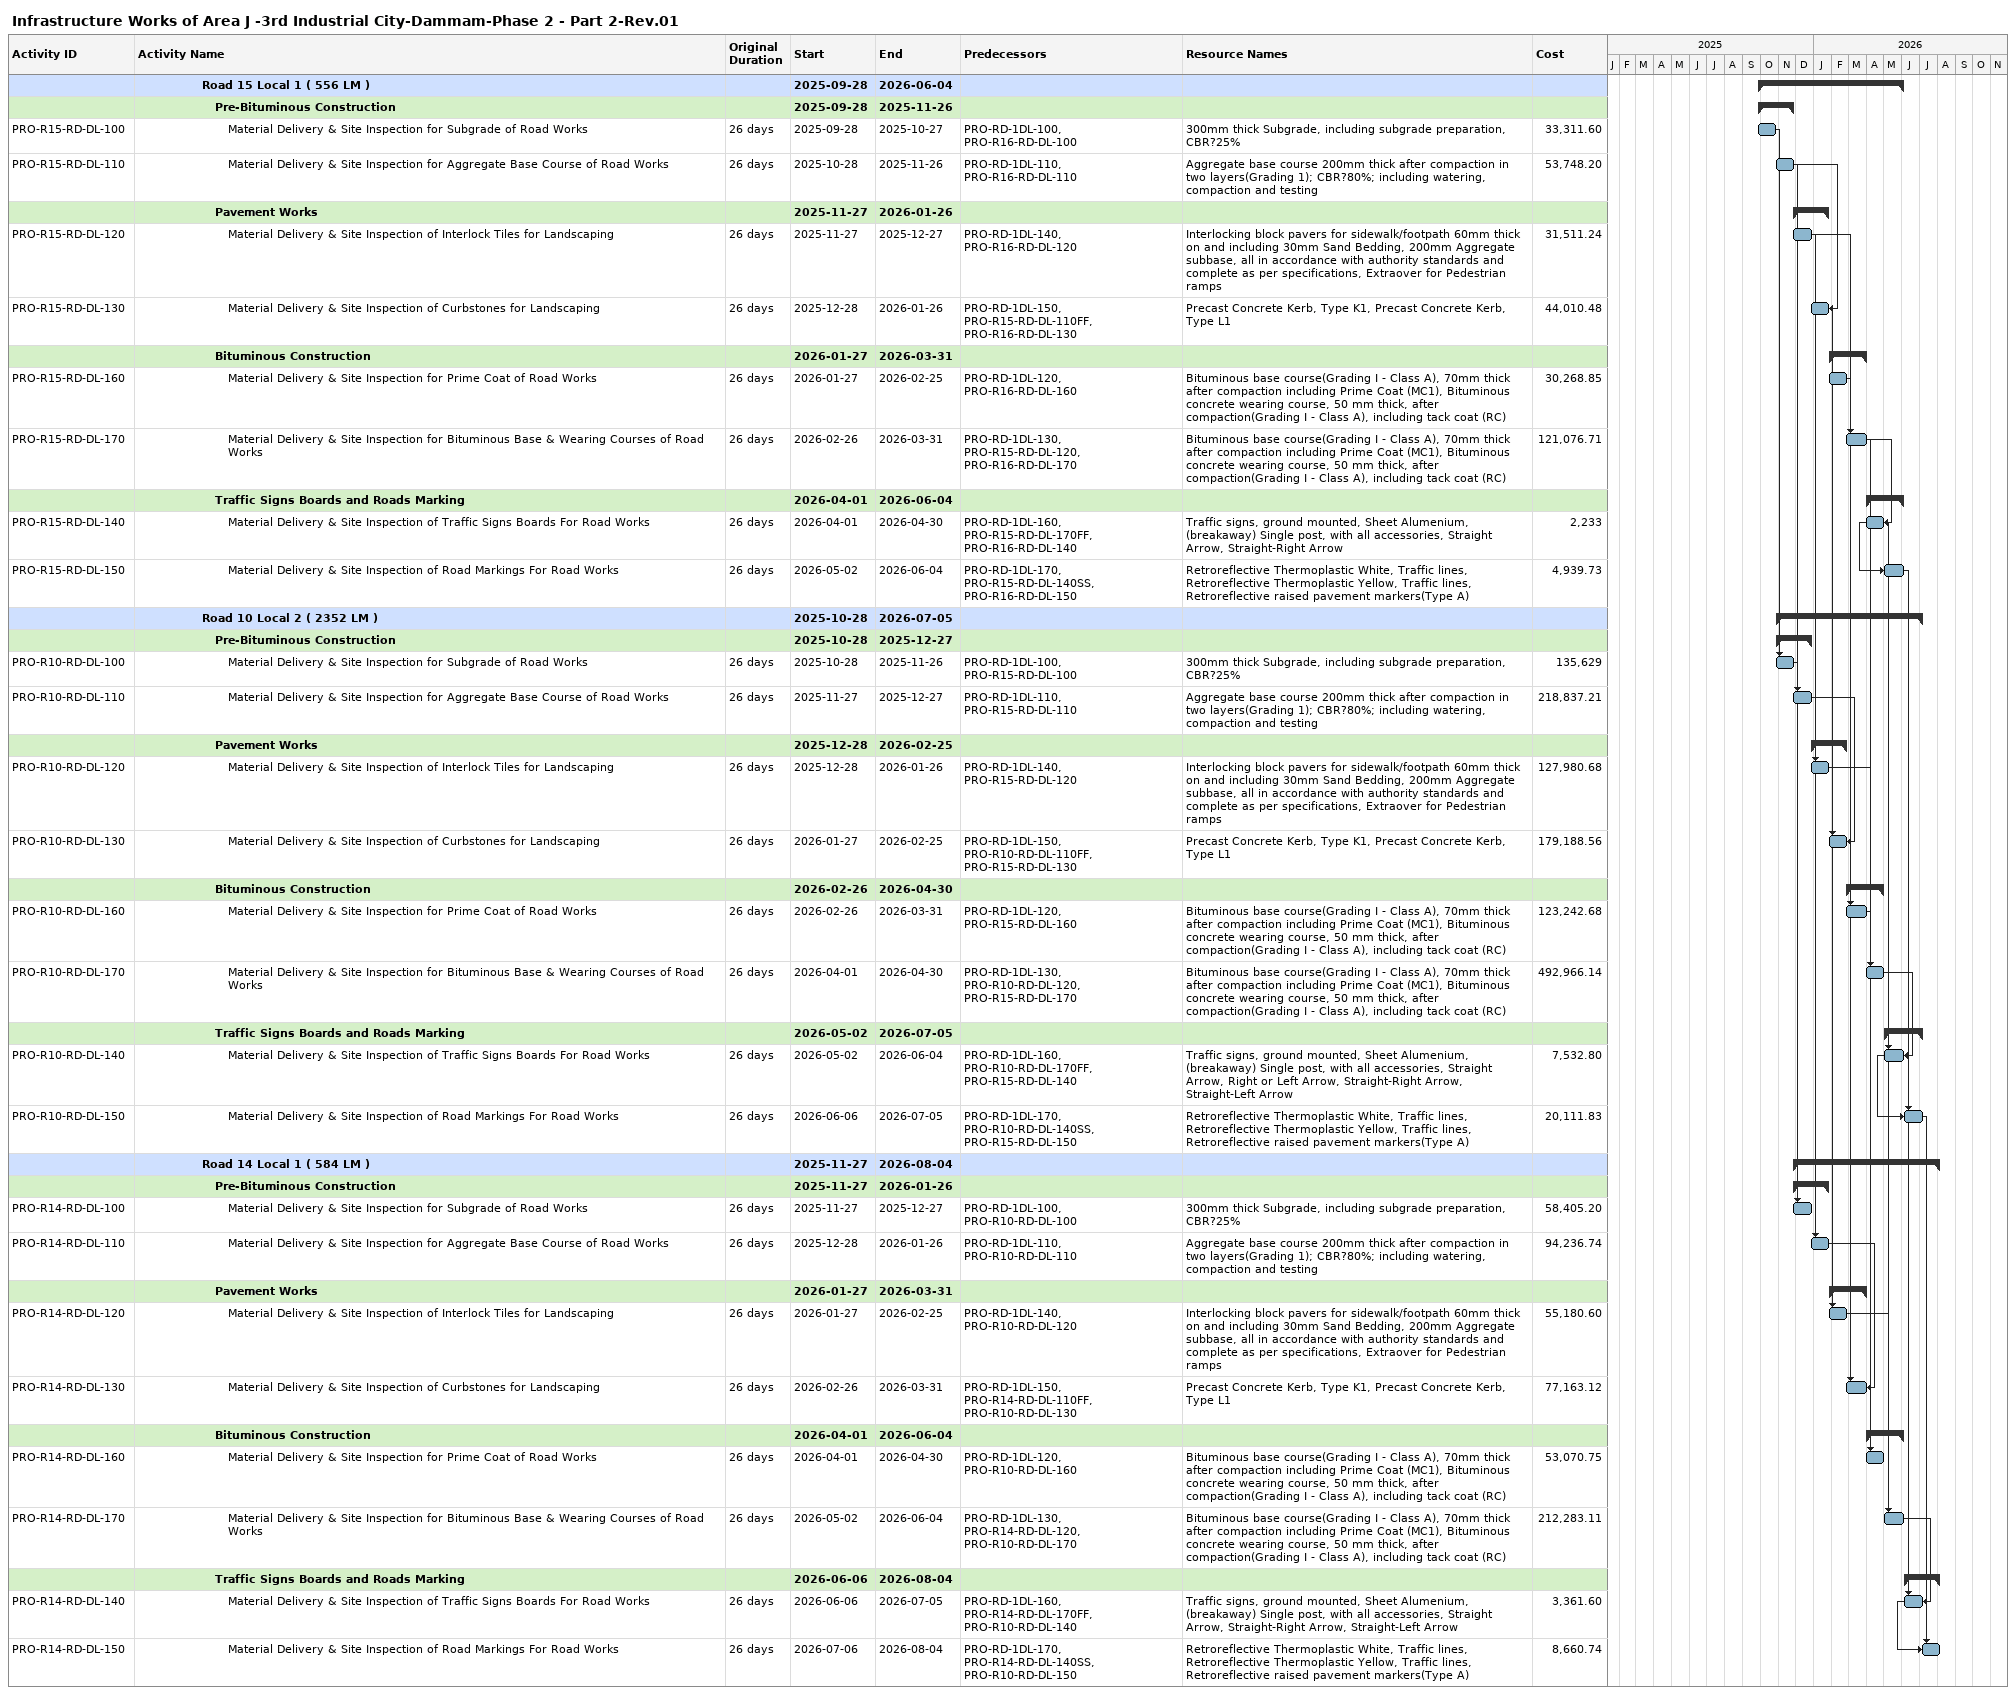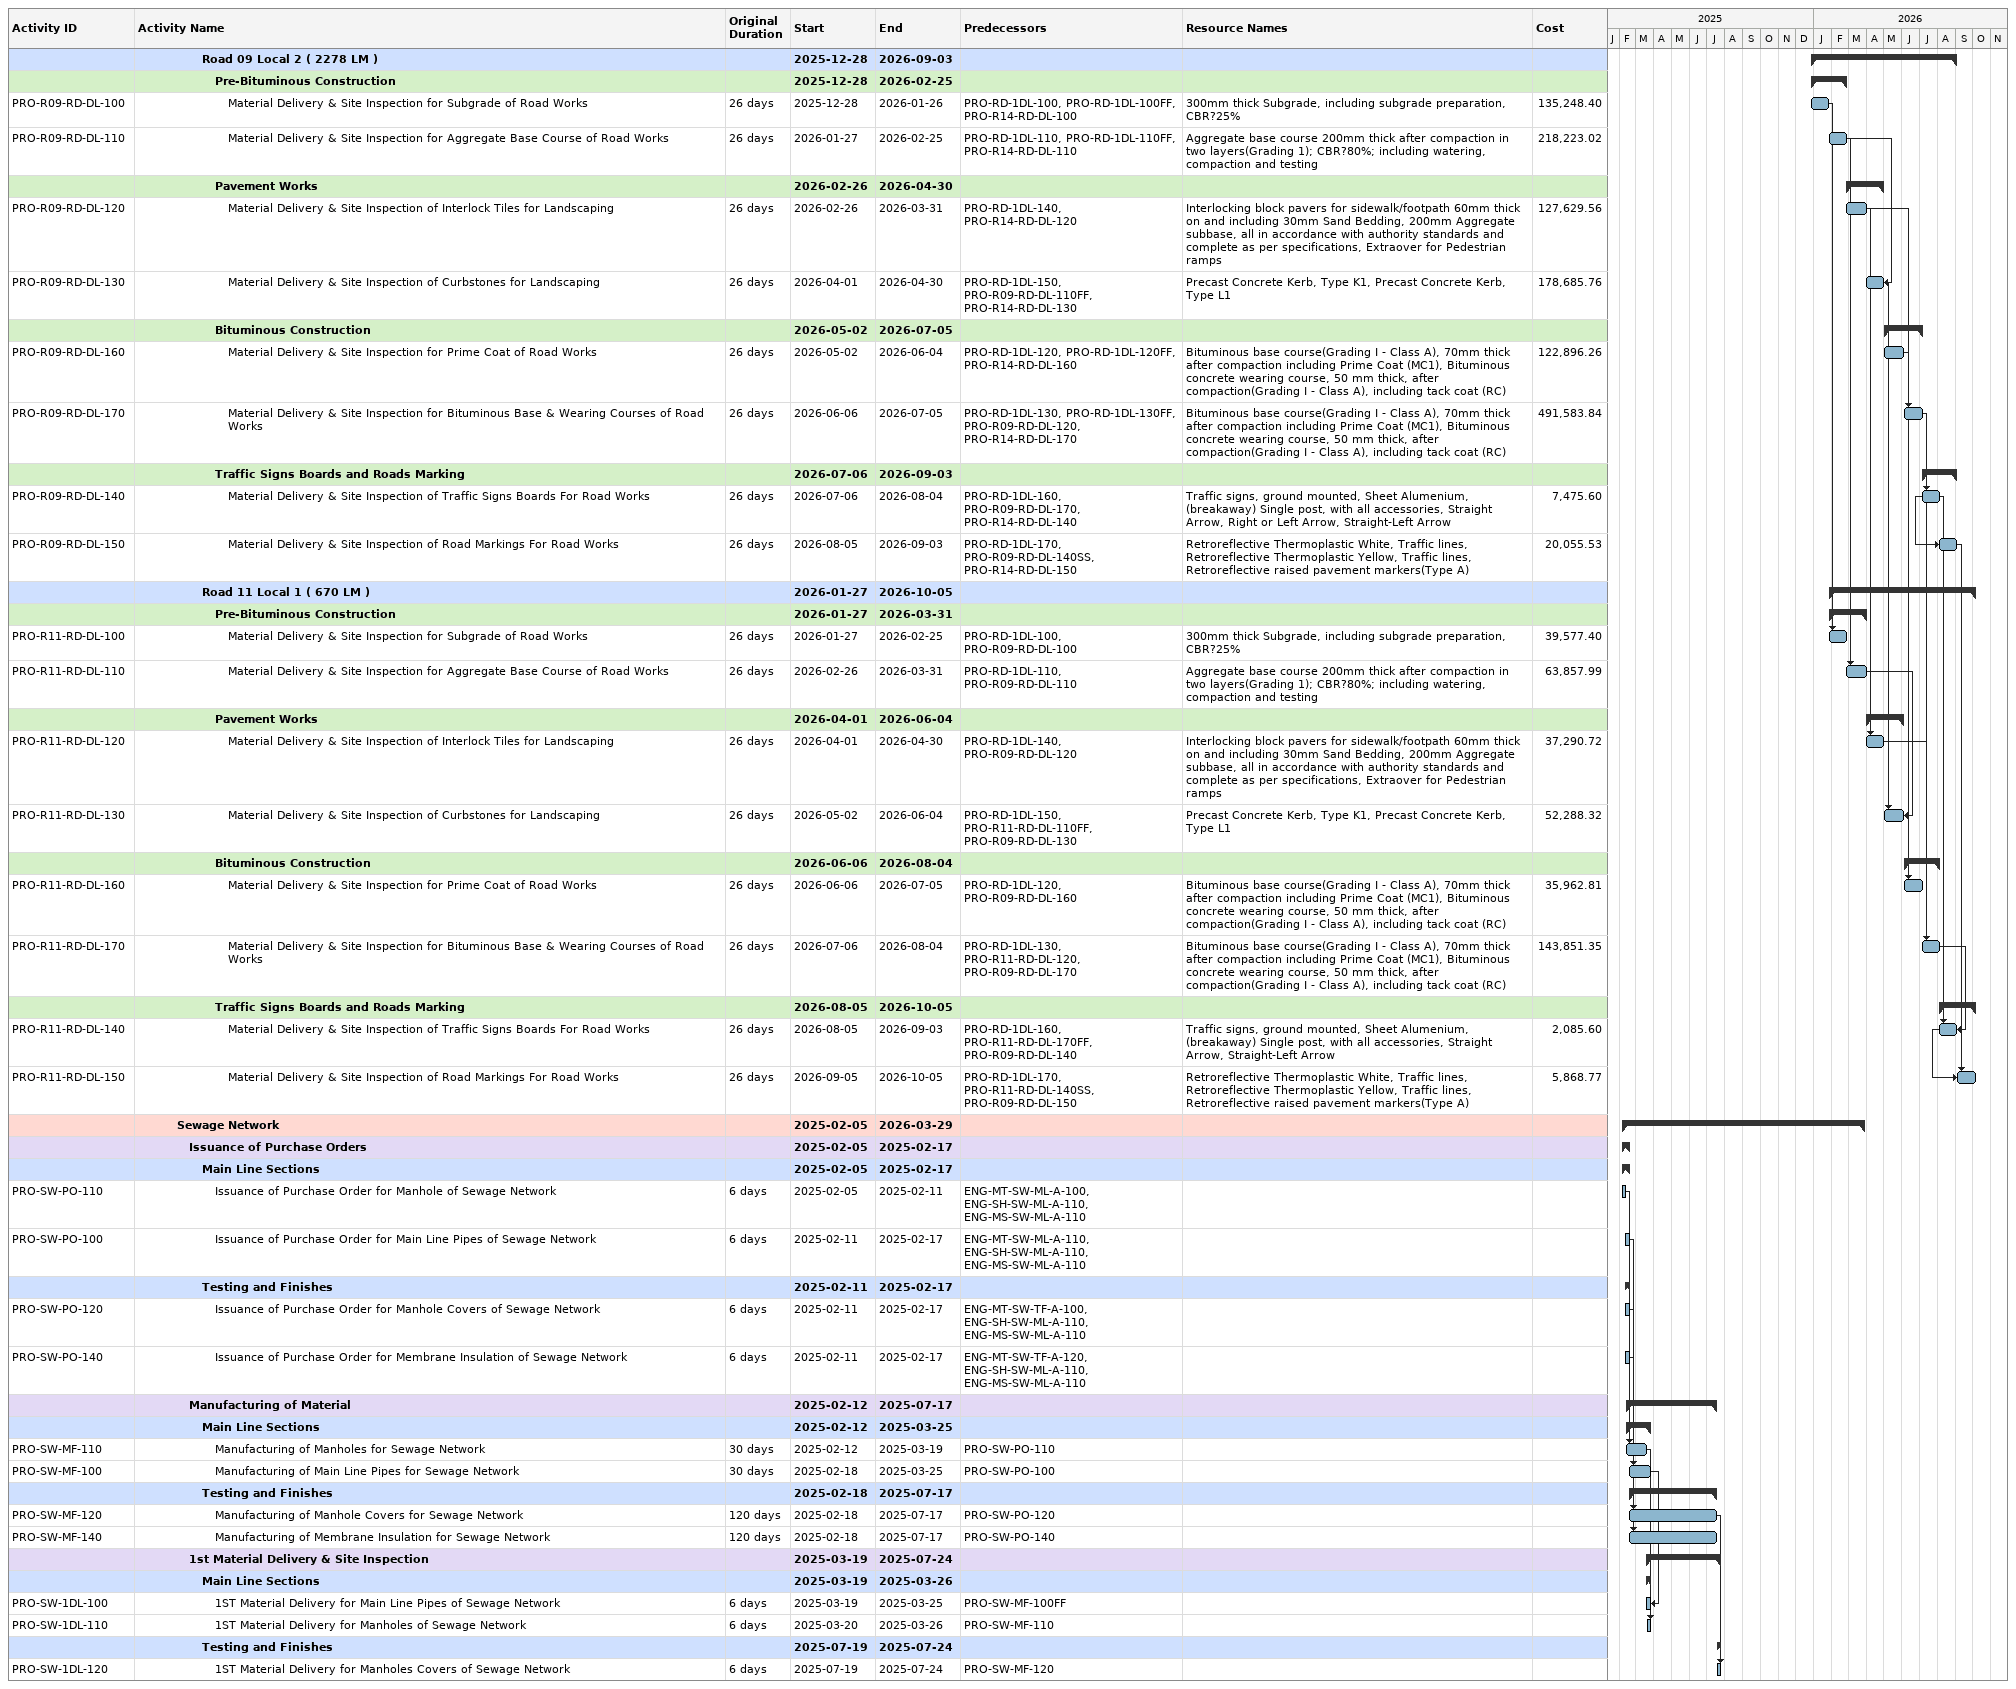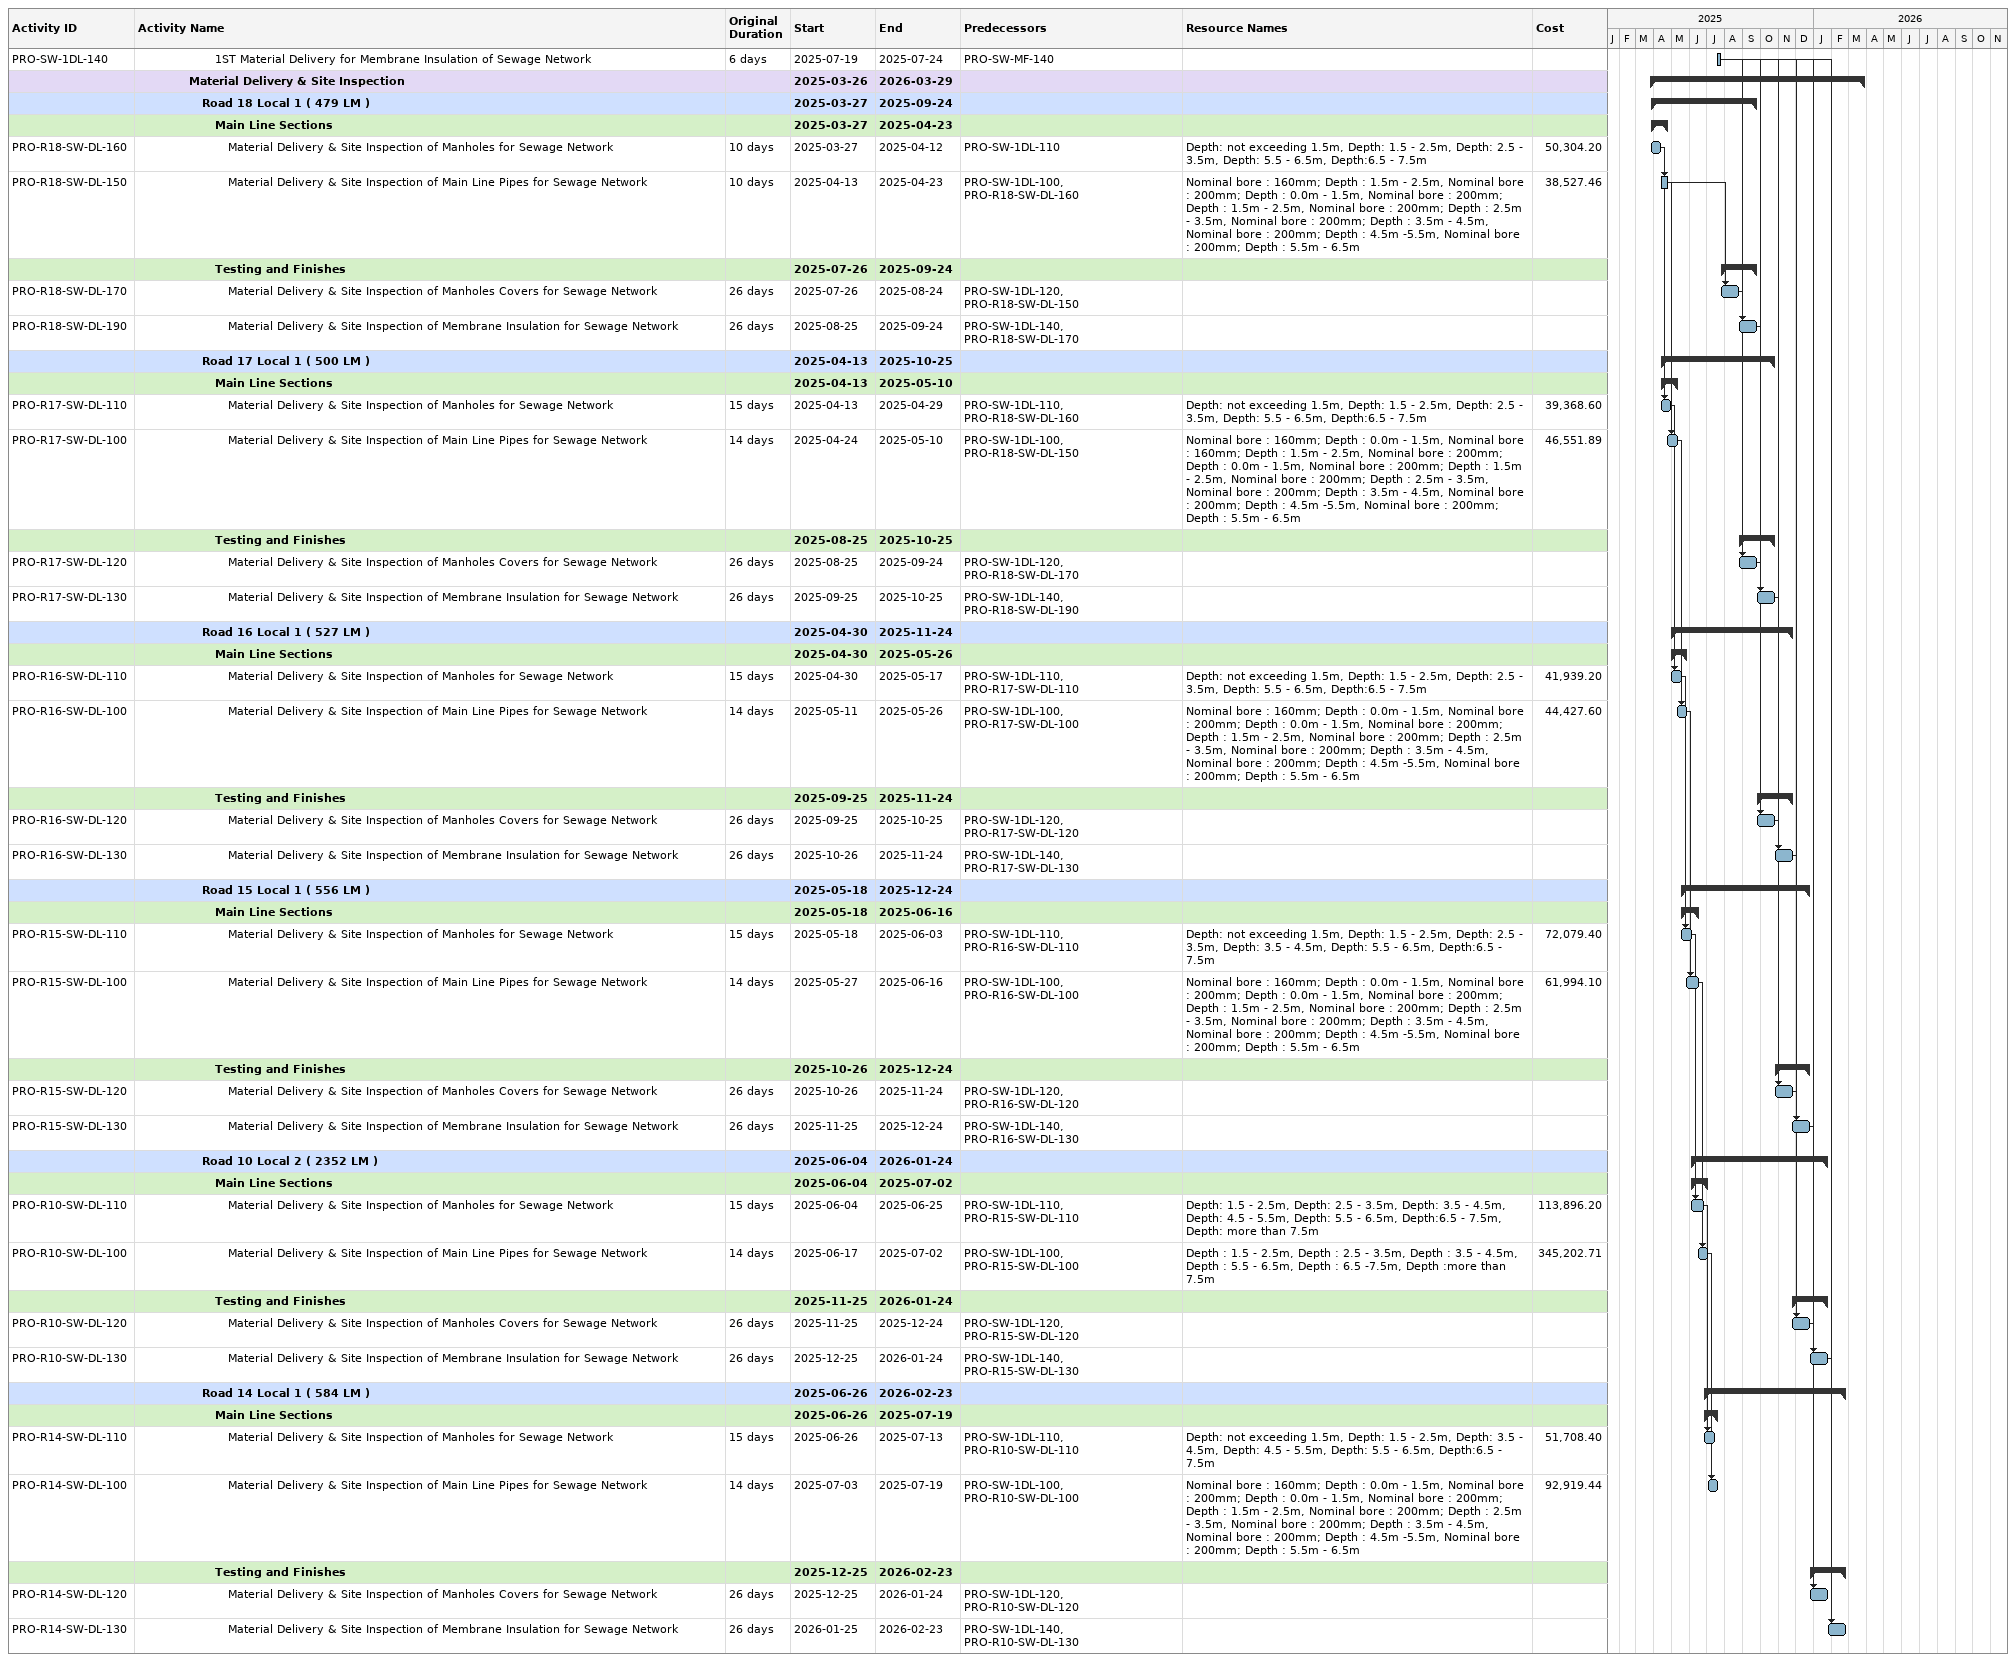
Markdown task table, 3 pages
Infrastructure Works of Area J -3rd Industrial City-Dammam-Phase 2 - Part 2-Rev.01

| ID | Level | Task | Original duration | Start | Finish | Predecessors | Resources | Cost |
|---|---|---|---|---|---|---|---|---|
|  | 6 | **Road 15 Local 1 ( 556 LM )** |  | 2025-09-28 | 2026-06-04 |  |  |  |
|  | 7 | **Pre-Bituminous Construction** |  | 2025-09-28 | 2025-11-26 |  |  |  |
| PRO-R15-RD-DL-100 | 8 | Material Delivery & Site Inspection for Subgrade of Road Works | 26d | 2025-09-28 | 2025-10-27 | PRO-RD-1DL-100, PRO-R16-RD-DL-100 | 300mm thick Subgrade, including subgrade preparation, CBR?25% | 33311.60 |
| PRO-R15-RD-DL-110 | 8 | Material Delivery & Site Inspection for Aggregate Base Course of Road Works | 26d | 2025-10-28 | 2025-11-26 | PRO-RD-1DL-110, PRO-R16-RD-DL-110 | Aggregate base course 200mm thick after compaction in two layers(Grading 1); CBR?80%; including watering, compaction and testing | 53748.20 |
|  | 7 | **Pavement Works** |  | 2025-11-27 | 2026-01-26 |  |  |  |
| PRO-R15-RD-DL-120 | 8 | Material Delivery & Site Inspection of Interlock Tiles for Landscaping | 26d | 2025-11-27 | 2025-12-27 | PRO-RD-1DL-140, PRO-R16-RD-DL-120 | Interlocking block pavers for sidewalk/footpath 60mm thick on and including 30mm Sand Bedding, 200mm Aggregate subbase, all in accordance with authority standards and complete as per specifications, Extraover for Pedestrian ramps | 31511.24 |
| PRO-R15-RD-DL-130 | 8 | Material Delivery & Site Inspection of Curbstones for Landscaping | 26d | 2025-12-28 | 2026-01-26 | PRO-RD-1DL-150, PRO-R15-RD-DL-110FF, PRO-R16-RD-DL-130 | Precast Concrete Kerb, Type K1, Precast Concrete Kerb, Type L1 | 44010.48 |
|  | 7 | **Bituminous Construction** |  | 2026-01-27 | 2026-03-31 |  |  |  |
| PRO-R15-RD-DL-160 | 8 | Material Delivery & Site Inspection for Prime Coat of Road Works | 26d | 2026-01-27 | 2026-02-25 | PRO-RD-1DL-120, PRO-R16-RD-DL-160 | Bituminous base course(Grading I - Class A), 70mm thick after compaction including Prime Coat (MC1), Bituminous concrete wearing course, 50 mm thick, after compaction(Grading I - Class A), including tack coat (RC) | 30268.85 |
| PRO-R15-RD-DL-170 | 8 | Material Delivery & Site Inspection for Bituminous Base & Wearing Courses of Road Works | 26d | 2026-02-26 | 2026-03-31 | PRO-RD-1DL-130, PRO-R15-RD-DL-120, PRO-R16-RD-DL-170 | Bituminous base course(Grading I - Class A), 70mm thick after compaction including Prime Coat (MC1), Bituminous concrete wearing course, 50 mm thick, after compaction(Grading I - Class A), including tack coat (RC) | 121076.71 |
|  | 7 | **Traffic Signs Boards and Roads Marking** |  | 2026-04-01 | 2026-06-04 |  |  |  |
| PRO-R15-RD-DL-140 | 8 | Material Delivery & Site Inspection of Traffic Signs Boards For Road Works | 26d | 2026-04-01 | 2026-04-30 | PRO-RD-1DL-160, PRO-R15-RD-DL-170FF, PRO-R16-RD-DL-140 | Traffic signs, ground mounted, Sheet Alumenium, (breakaway) Single post, with all accessories, Straight Arrow, Straight-Right Arrow | 2233 |
| PRO-R15-RD-DL-150 | 8 | Material Delivery & Site Inspection of Road Markings For Road Works | 26d | 2026-05-02 | 2026-06-04 | PRO-RD-1DL-170, PRO-R15-RD-DL-140SS, PRO-R16-RD-DL-150 | Retroreflective Thermoplastic White, Traffic lines, Retroreflective Thermoplastic Yellow, Traffic lines, Retroreflective raised pavement markers(Type A) | 4939.73 |
|  | 6 | **Road 10 Local 2 ( 2352 LM )** |  | 2025-10-28 | 2026-07-05 |  |  |  |
|  | 7 | **Pre-Bituminous Construction** |  | 2025-10-28 | 2025-12-27 |  |  |  |
| PRO-R10-RD-DL-100 | 8 | Material Delivery & Site Inspection for Subgrade of Road Works | 26d | 2025-10-28 | 2025-11-26 | PRO-RD-1DL-100, PRO-R15-RD-DL-100 | 300mm thick Subgrade, including subgrade preparation, CBR?25% | 135629 |
| PRO-R10-RD-DL-110 | 8 | Material Delivery & Site Inspection for Aggregate Base Course of Road Works | 26d | 2025-11-27 | 2025-12-27 | PRO-RD-1DL-110, PRO-R15-RD-DL-110 | Aggregate base course 200mm thick after compaction in two layers(Grading 1); CBR?80%; including watering, compaction and testing | 218837.21 |
|  | 7 | **Pavement Works** |  | 2025-12-28 | 2026-02-25 |  |  |  |
| PRO-R10-RD-DL-120 | 8 | Material Delivery & Site Inspection of Interlock Tiles for Landscaping | 26d | 2025-12-28 | 2026-01-26 | PRO-RD-1DL-140, PRO-R15-RD-DL-120 | Interlocking block pavers for sidewalk/footpath 60mm thick on and including 30mm Sand Bedding, 200mm Aggregate subbase, all in accordance with authority standards and complete as per specifications, Extraover for Pedestrian ramps | 127980.68 |
| PRO-R10-RD-DL-130 | 8 | Material Delivery & Site Inspection of Curbstones for Landscaping | 26d | 2026-01-27 | 2026-02-25 | PRO-RD-1DL-150, PRO-R10-RD-DL-110FF, PRO-R15-RD-DL-130 | Precast Concrete Kerb, Type K1, Precast Concrete Kerb, Type L1 | 179188.56 |
|  | 7 | **Bituminous Construction** |  | 2026-02-26 | 2026-04-30 |  |  |  |
| PRO-R10-RD-DL-160 | 8 | Material Delivery & Site Inspection for Prime Coat of Road Works | 26d | 2026-02-26 | 2026-03-31 | PRO-RD-1DL-120, PRO-R15-RD-DL-160 | Bituminous base course(Grading I - Class A), 70mm thick after compaction including Prime Coat (MC1), Bituminous concrete wearing course, 50 mm thick, after compaction(Grading I - Class A), including tack coat (RC) | 123242.68 |
| PRO-R10-RD-DL-170 | 8 | Material Delivery & Site Inspection for Bituminous Base & Wearing Courses of Road Works | 26d | 2026-04-01 | 2026-04-30 | PRO-RD-1DL-130, PRO-R10-RD-DL-120, PRO-R15-RD-DL-170 | Bituminous base course(Grading I - Class A), 70mm thick after compaction including Prime Coat (MC1), Bituminous concrete wearing course, 50 mm thick, after compaction(Grading I - Class A), including tack coat (RC) | 492966.14 |
|  | 7 | **Traffic Signs Boards and Roads Marking** |  | 2026-05-02 | 2026-07-05 |  |  |  |
| PRO-R10-RD-DL-140 | 8 | Material Delivery & Site Inspection of Traffic Signs Boards For Road Works | 26d | 2026-05-02 | 2026-06-04 | PRO-RD-1DL-160, PRO-R10-RD-DL-170FF, PRO-R15-RD-DL-140 | Traffic signs, ground mounted, Sheet Alumenium, (breakaway) Single post, with all accessories, Straight Arrow, Right or Left Arrow, Straight-Right Arrow, Straight-Left Arrow | 7532.80 |
| PRO-R10-RD-DL-150 | 8 | Material Delivery & Site Inspection of Road Markings For Road Works | 26d | 2026-06-06 | 2026-07-05 | PRO-RD-1DL-170, PRO-R10-RD-DL-140SS, PRO-R15-RD-DL-150 | Retroreflective Thermoplastic White, Traffic lines, Retroreflective Thermoplastic Yellow, Traffic lines, Retroreflective raised pavement markers(Type A) | 20111.83 |
|  | 6 | **Road 14 Local 1 ( 584 LM )** |  | 2025-11-27 | 2026-08-04 |  |  |  |
|  | 7 | **Pre-Bituminous Construction** |  | 2025-11-27 | 2026-01-26 |  |  |  |
| PRO-R14-RD-DL-100 | 8 | Material Delivery & Site Inspection for Subgrade of Road Works | 26d | 2025-11-27 | 2025-12-27 | PRO-RD-1DL-100, PRO-R10-RD-DL-100 | 300mm thick Subgrade, including subgrade preparation, CBR?25% | 58405.20 |
| PRO-R14-RD-DL-110 | 8 | Material Delivery & Site Inspection for Aggregate Base Course of Road Works | 26d | 2025-12-28 | 2026-01-26 | PRO-RD-1DL-110, PRO-R10-RD-DL-110 | Aggregate base course 200mm thick after compaction in two layers(Grading 1); CBR?80%; including watering, compaction and testing | 94236.74 |
|  | 7 | **Pavement Works** |  | 2026-01-27 | 2026-03-31 |  |  |  |
| PRO-R14-RD-DL-120 | 8 | Material Delivery & Site Inspection of Interlock Tiles for Landscaping | 26d | 2026-01-27 | 2026-02-25 | PRO-RD-1DL-140, PRO-R10-RD-DL-120 | Interlocking block pavers for sidewalk/footpath 60mm thick on and including 30mm Sand Bedding, 200mm Aggregate subbase, all in accordance with authority standards and complete as per specifications, Extraover for Pedestrian ramps | 55180.60 |
| PRO-R14-RD-DL-130 | 8 | Material Delivery & Site Inspection of Curbstones for Landscaping | 26d | 2026-02-26 | 2026-03-31 | PRO-RD-1DL-150, PRO-R14-RD-DL-110FF, PRO-R10-RD-DL-130 | Precast Concrete Kerb, Type K1, Precast Concrete Kerb, Type L1 | 77163.12 |
|  | 7 | **Bituminous Construction** |  | 2026-04-01 | 2026-06-04 |  |  |  |
| PRO-R14-RD-DL-160 | 8 | Material Delivery & Site Inspection for Prime Coat of Road Works | 26d | 2026-04-01 | 2026-04-30 | PRO-RD-1DL-120, PRO-R10-RD-DL-160 | Bituminous base course(Grading I - Class A), 70mm thick after compaction including Prime Coat (MC1), Bituminous concrete wearing course, 50 mm thick, after compaction(Grading I - Class A), including tack coat (RC) | 53070.75 |
| PRO-R14-RD-DL-170 | 8 | Material Delivery & Site Inspection for Bituminous Base & Wearing Courses of Road Works | 26d | 2026-05-02 | 2026-06-04 | PRO-RD-1DL-130, PRO-R14-RD-DL-120, PRO-R10-RD-DL-170 | Bituminous base course(Grading I - Class A), 70mm thick after compaction including Prime Coat (MC1), Bituminous concrete wearing course, 50 mm thick, after compaction(Grading I - Class A), including tack coat (RC) | 212283.11 |
|  | 7 | **Traffic Signs Boards and Roads Marking** |  | 2026-06-06 | 2026-08-04 |  |  |  |
| PRO-R14-RD-DL-140 | 8 | Material Delivery & Site Inspection of Traffic Signs Boards For Road Works | 26d | 2026-06-06 | 2026-07-05 | PRO-RD-1DL-160, PRO-R14-RD-DL-170FF, PRO-R10-RD-DL-140 | Traffic signs, ground mounted, Sheet Alumenium, (breakaway) Single post, with all accessories, Straight Arrow, Straight-Right Arrow, Straight-Left Arrow | 3361.60 |
| PRO-R14-RD-DL-150 | 8 | Material Delivery & Site Inspection of Road Markings For Road Works | 26d | 2026-07-06 | 2026-08-04 | PRO-RD-1DL-170, PRO-R14-RD-DL-140SS, PRO-R10-RD-DL-150 | Retroreflective Thermoplastic White, Traffic lines, Retroreflective Thermoplastic Yellow, Traffic lines, Retroreflective raised pavement markers(Type A) | 8660.74 |
|  | 6 | **Road 09 Local 2 ( 2278 LM )** |  | 2025-12-28 | 2026-09-03 |  |  |  |
|  | 7 | **Pre-Bituminous Construction** |  | 2025-12-28 | 2026-02-25 |  |  |  |
| PRO-R09-RD-DL-100 | 8 | Material Delivery & Site Inspection for Subgrade of Road Works | 26d | 2025-12-28 | 2026-01-26 | PRO-RD-1DL-100, PRO-RD-1DL-100FF, PRO-R14-RD-DL-100 | 300mm thick Subgrade, including subgrade preparation, CBR?25% | 135248.40 |
| PRO-R09-RD-DL-110 | 8 | Material Delivery & Site Inspection for Aggregate Base Course of Road Works | 26d | 2026-01-27 | 2026-02-25 | PRO-RD-1DL-110, PRO-RD-1DL-110FF, PRO-R14-RD-DL-110 | Aggregate base course 200mm thick after compaction in two layers(Grading 1); CBR?80%; including watering, compaction and testing | 218223.02 |
|  | 7 | **Pavement Works** |  | 2026-02-26 | 2026-04-30 |  |  |  |
| PRO-R09-RD-DL-120 | 8 | Material Delivery & Site Inspection of Interlock Tiles for Landscaping | 26d | 2026-02-26 | 2026-03-31 | PRO-RD-1DL-140, PRO-R14-RD-DL-120 | Interlocking block pavers for sidewalk/footpath 60mm thick on and including 30mm Sand Bedding, 200mm Aggregate subbase, all in accordance with authority standards and complete as per specifications, Extraover for Pedestrian ramps | 127629.56 |
| PRO-R09-RD-DL-130 | 8 | Material Delivery & Site Inspection of Curbstones for Landscaping | 26d | 2026-04-01 | 2026-04-30 | PRO-RD-1DL-150, PRO-R09-RD-DL-110FF, PRO-R14-RD-DL-130 | Precast Concrete Kerb, Type K1, Precast Concrete Kerb, Type L1 | 178685.76 |
|  | 7 | **Bituminous Construction** |  | 2026-05-02 | 2026-07-05 |  |  |  |
| PRO-R09-RD-DL-160 | 8 | Material Delivery & Site Inspection for Prime Coat of Road Works | 26d | 2026-05-02 | 2026-06-04 | PRO-RD-1DL-120, PRO-RD-1DL-120FF, PRO-R14-RD-DL-160 | Bituminous base course(Grading I - Class A), 70mm thick after compaction including Prime Coat (MC1), Bituminous concrete wearing course, 50 mm thick, after compaction(Grading I - Class A), including tack coat (RC) | 122896.26 |
| PRO-R09-RD-DL-170 | 8 | Material Delivery & Site Inspection for Bituminous Base & Wearing Courses of Road Works | 26d | 2026-06-06 | 2026-07-05 | PRO-RD-1DL-130, PRO-RD-1DL-130FF, PRO-R09-RD-DL-120, PRO-R14-RD-DL-170 | Bituminous base course(Grading I - Class A), 70mm thick after compaction including Prime Coat (MC1), Bituminous concrete wearing course, 50 mm thick, after compaction(Grading I - Class A), including tack coat (RC) | 491583.84 |
|  | 7 | **Traffic Signs Boards and Roads Marking** |  | 2026-07-06 | 2026-09-03 |  |  |  |
| PRO-R09-RD-DL-140 | 8 | Material Delivery & Site Inspection of Traffic Signs Boards For Road Works | 26d | 2026-07-06 | 2026-08-04 | PRO-RD-1DL-160, PRO-R09-RD-DL-170, PRO-R14-RD-DL-140 | Traffic signs, ground mounted, Sheet Alumenium, (breakaway) Single post, with all accessories, Straight Arrow, Right or Left Arrow, Straight-Left Arrow | 7475.60 |
| PRO-R09-RD-DL-150 | 8 | Material Delivery & Site Inspection of Road Markings For Road Works | 26d | 2026-08-05 | 2026-09-03 | PRO-RD-1DL-170, PRO-R09-RD-DL-140SS, PRO-R14-RD-DL-150 | Retroreflective Thermoplastic White, Traffic lines, Retroreflective Thermoplastic Yellow, Traffic lines, Retroreflective raised pavement markers(Type A) | 20055.53 |
|  | 6 | **Road 11 Local 1 ( 670 LM )** |  | 2026-01-27 | 2026-10-05 |  |  |  |
|  | 7 | **Pre-Bituminous Construction** |  | 2026-01-27 | 2026-03-31 |  |  |  |
| PRO-R11-RD-DL-100 | 8 | Material Delivery & Site Inspection for Subgrade of Road Works | 26d | 2026-01-27 | 2026-02-25 | PRO-RD-1DL-100, PRO-R09-RD-DL-100 | 300mm thick Subgrade, including subgrade preparation, CBR?25% | 39577.40 |
| PRO-R11-RD-DL-110 | 8 | Material Delivery & Site Inspection for Aggregate Base Course of Road Works | 26d | 2026-02-26 | 2026-03-31 | PRO-RD-1DL-110, PRO-R09-RD-DL-110 | Aggregate base course 200mm thick after compaction in two layers(Grading 1); CBR?80%; including watering, compaction and testing | 63857.99 |
|  | 7 | **Pavement Works** |  | 2026-04-01 | 2026-06-04 |  |  |  |
| PRO-R11-RD-DL-120 | 8 | Material Delivery & Site Inspection of Interlock Tiles for Landscaping | 26d | 2026-04-01 | 2026-04-30 | PRO-RD-1DL-140, PRO-R09-RD-DL-120 | Interlocking block pavers for sidewalk/footpath 60mm thick on and including 30mm Sand Bedding, 200mm Aggregate subbase, all in accordance with authority standards and complete as per specifications, Extraover for Pedestrian ramps | 37290.72 |
| PRO-R11-RD-DL-130 | 8 | Material Delivery & Site Inspection of Curbstones for Landscaping | 26d | 2026-05-02 | 2026-06-04 | PRO-RD-1DL-150, PRO-R11-RD-DL-110FF, PRO-R09-RD-DL-130 | Precast Concrete Kerb, Type K1, Precast Concrete Kerb, Type L1 | 52288.32 |
|  | 7 | **Bituminous Construction** |  | 2026-06-06 | 2026-08-04 |  |  |  |
| PRO-R11-RD-DL-160 | 8 | Material Delivery & Site Inspection for Prime Coat of Road Works | 26d | 2026-06-06 | 2026-07-05 | PRO-RD-1DL-120, PRO-R09-RD-DL-160 | Bituminous base course(Grading I - Class A), 70mm thick after compaction including Prime Coat (MC1), Bituminous concrete wearing course, 50 mm thick, after compaction(Grading I - Class A), including tack coat (RC) | 35962.81 |
| PRO-R11-RD-DL-170 | 8 | Material Delivery & Site Inspection for Bituminous Base & Wearing Courses of Road Works | 26d | 2026-07-06 | 2026-08-04 | PRO-RD-1DL-130, PRO-R11-RD-DL-120, PRO-R09-RD-DL-170 | Bituminous base course(Grading I - Class A), 70mm thick after compaction including Prime Coat (MC1), Bituminous concrete wearing course, 50 mm thick, after compaction(Grading I - Class A), including tack coat (RC) | 143851.35 |
|  | 7 | **Traffic Signs Boards and Roads Marking** |  | 2026-08-05 | 2026-10-05 |  |  |  |
| PRO-R11-RD-DL-140 | 8 | Material Delivery & Site Inspection of Traffic Signs Boards For Road Works | 26d | 2026-08-05 | 2026-09-03 | PRO-RD-1DL-160, PRO-R11-RD-DL-170FF, PRO-R09-RD-DL-140 | Traffic signs, ground mounted, Sheet Alumenium, (breakaway) Single post, with all accessories, Straight Arrow, Straight-Left Arrow | 2085.60 |
| PRO-R11-RD-DL-150 | 8 | Material Delivery & Site Inspection of Road Markings For Road Works | 26d | 2026-09-05 | 2026-10-05 | PRO-RD-1DL-170, PRO-R11-RD-DL-140SS, PRO-R09-RD-DL-150 | Retroreflective Thermoplastic White, Traffic lines, Retroreflective Thermoplastic Yellow, Traffic lines, Retroreflective raised pavement markers(Type A) | 5868.77 |
|  | 4 | **Sewage Network** |  | 2025-02-05 | 2026-03-29 |  |  |  |
|  | 5 | **Issuance of Purchase Orders** |  | 2025-02-05 | 2025-02-17 |  |  |  |
|  | 6 | **Main Line Sections** |  | 2025-02-05 | 2025-02-17 |  |  |  |
| PRO-SW-PO-110 | 7 | Issuance of Purchase Order for Manhole of Sewage Network | 6d | 2025-02-05 | 2025-02-11 | ENG-MT-SW-ML-A-100, ENG-SH-SW-ML-A-110, ENG-MS-SW-ML-A-110 |  |  |
| PRO-SW-PO-100 | 7 | Issuance of Purchase Order for Main Line Pipes of Sewage Network | 6d | 2025-02-11 | 2025-02-17 | ENG-MT-SW-ML-A-110, ENG-SH-SW-ML-A-110, ENG-MS-SW-ML-A-110 |  |  |
|  | 6 | **Testing and Finishes** |  | 2025-02-11 | 2025-02-17 |  |  |  |
| PRO-SW-PO-120 | 7 | Issuance of Purchase Order for Manhole Covers of Sewage Network | 6d | 2025-02-11 | 2025-02-17 | ENG-MT-SW-TF-A-100, ENG-SH-SW-ML-A-110, ENG-MS-SW-ML-A-110 |  |  |
| PRO-SW-PO-140 | 7 | Issuance of Purchase Order for Membrane Insulation of Sewage Network | 6d | 2025-02-11 | 2025-02-17 | ENG-MT-SW-TF-A-120, ENG-SH-SW-ML-A-110, ENG-MS-SW-ML-A-110 |  |  |
|  | 5 | **Manufacturing of Material** |  | 2025-02-12 | 2025-07-17 |  |  |  |
|  | 6 | **Main Line Sections** |  | 2025-02-12 | 2025-03-25 |  |  |  |
| PRO-SW-MF-110 | 7 | Manufacturing of Manholes for Sewage Network | 30d | 2025-02-12 | 2025-03-19 | PRO-SW-PO-110 |  |  |
| PRO-SW-MF-100 | 7 | Manufacturing of Main Line Pipes for Sewage Network | 30d | 2025-02-18 | 2025-03-25 | PRO-SW-PO-100 |  |  |
|  | 6 | **Testing and Finishes** |  | 2025-02-18 | 2025-07-17 |  |  |  |
| PRO-SW-MF-120 | 7 | Manufacturing of Manhole Covers for Sewage Network | 120d | 2025-02-18 | 2025-07-17 | PRO-SW-PO-120 |  |  |
| PRO-SW-MF-140 | 7 | Manufacturing of Membrane Insulation for Sewage Network | 120d | 2025-02-18 | 2025-07-17 | PRO-SW-PO-140 |  |  |
|  | 5 | **1st Material Delivery & Site Inspection** |  | 2025-03-19 | 2025-07-24 |  |  |  |
|  | 6 | **Main Line Sections** |  | 2025-03-19 | 2025-03-26 |  |  |  |
| PRO-SW-1DL-100 | 7 | 1ST Material Delivery for Main Line Pipes of Sewage Network | 6d | 2025-03-19 | 2025-03-25 | PRO-SW-MF-100FF |  |  |
| PRO-SW-1DL-110 | 7 | 1ST Material Delivery for Manholes of Sewage Network | 6d | 2025-03-20 | 2025-03-26 | PRO-SW-MF-110 |  |  |
|  | 6 | **Testing and Finishes** |  | 2025-07-19 | 2025-07-24 |  |  |  |
| PRO-SW-1DL-120 | 7 | 1ST Material Delivery for Manholes Covers of Sewage Network | 6d | 2025-07-19 | 2025-07-24 | PRO-SW-MF-120 |  |  |
| PRO-SW-1DL-140 | 7 | 1ST Material Delivery for Membrane Insulation of Sewage Network | 6d | 2025-07-19 | 2025-07-24 | PRO-SW-MF-140 |  |  |
|  | 5 | **Material Delivery & Site Inspection** |  | 2025-03-26 | 2026-03-29 |  |  |  |
|  | 6 | **Road 18 Local 1 ( 479 LM )** |  | 2025-03-27 | 2025-09-24 |  |  |  |
|  | 7 | **Main Line Sections** |  | 2025-03-27 | 2025-04-23 |  |  |  |
| PRO-R18-SW-DL-160 | 8 | Material Delivery & Site Inspection of Manholes for Sewage Network | 10d | 2025-03-27 | 2025-04-12 | PRO-SW-1DL-110 | Depth: not exceeding 1.5m, Depth: 1.5 - 2.5m, Depth: 2.5 - 3.5m, Depth: 5.5 - 6.5m, Depth:6.5 - 7.5m | 50304.20 |
| PRO-R18-SW-DL-150 | 8 | Material Delivery & Site Inspection of Main Line Pipes for Sewage Network | 10d | 2025-04-13 | 2025-04-23 | PRO-SW-1DL-100, PRO-R18-SW-DL-160 | Nominal bore : 160mm; Depth : 1.5m - 2.5m, Nominal bore : 200mm; Depth : 0.0m - 1.5m, Nominal bore : 200mm; Depth : 1.5m - 2.5m, Nominal bore : 200mm; Depth : 2.5m - 3.5m, Nominal bore : 200mm; Depth : 3.5m - 4.5m, Nominal bore : 200mm; Depth : 4.5m -5.5m, Nominal bore : 200mm; Depth : 5.5m - 6.5m | 38527.46 |
|  | 7 | **Testing and Finishes** |  | 2025-07-26 | 2025-09-24 |  |  |  |
| PRO-R18-SW-DL-170 | 8 | Material Delivery & Site Inspection of Manholes Covers for Sewage Network | 26d | 2025-07-26 | 2025-08-24 | PRO-SW-1DL-120, PRO-R18-SW-DL-150 |  |  |
| PRO-R18-SW-DL-190 | 8 | Material Delivery & Site Inspection of Membrane Insulation for Sewage Network | 26d | 2025-08-25 | 2025-09-24 | PRO-SW-1DL-140, PRO-R18-SW-DL-170 |  |  |
|  | 6 | **Road 17 Local 1 ( 500 LM )** |  | 2025-04-13 | 2025-10-25 |  |  |  |
|  | 7 | **Main Line Sections** |  | 2025-04-13 | 2025-05-10 |  |  |  |
| PRO-R17-SW-DL-110 | 8 | Material Delivery & Site Inspection of Manholes for Sewage Network | 15d | 2025-04-13 | 2025-04-29 | PRO-SW-1DL-110, PRO-R18-SW-DL-160 | Depth: not exceeding 1.5m, Depth: 1.5 - 2.5m, Depth: 2.5 - 3.5m, Depth: 5.5 - 6.5m, Depth:6.5 - 7.5m | 39368.60 |
| PRO-R17-SW-DL-100 | 8 | Material Delivery & Site Inspection of Main Line Pipes for Sewage Network | 14d | 2025-04-24 | 2025-05-10 | PRO-SW-1DL-100, PRO-R18-SW-DL-150 | Nominal bore : 160mm; Depth : 0.0m - 1.5m, Nominal bore : 160mm; Depth : 1.5m - 2.5m, Nominal bore : 200mm; Depth : 0.0m - 1.5m, Nominal bore : 200mm; Depth : 1.5m - 2.5m, Nominal bore : 200mm; Depth : 2.5m - 3.5m, Nominal bore : 200mm; Depth : 3.5m - 4.5m, Nominal bore : 200mm; Depth : 4.5m -5.5m, Nominal bore : 200mm; Depth : 5.5m - 6.5m | 46551.89 |
|  | 7 | **Testing and Finishes** |  | 2025-08-25 | 2025-10-25 |  |  |  |
| PRO-R17-SW-DL-120 | 8 | Material Delivery & Site Inspection of Manholes Covers for Sewage Network | 26d | 2025-08-25 | 2025-09-24 | PRO-SW-1DL-120, PRO-R18-SW-DL-170 |  |  |
| PRO-R17-SW-DL-130 | 8 | Material Delivery & Site Inspection of Membrane Insulation for Sewage Network | 26d | 2025-09-25 | 2025-10-25 | PRO-SW-1DL-140, PRO-R18-SW-DL-190 |  |  |
|  | 6 | **Road 16 Local 1 ( 527 LM )** |  | 2025-04-30 | 2025-11-24 |  |  |  |
|  | 7 | **Main Line Sections** |  | 2025-04-30 | 2025-05-26 |  |  |  |
| PRO-R16-SW-DL-110 | 8 | Material Delivery & Site Inspection of Manholes for Sewage Network | 15d | 2025-04-30 | 2025-05-17 | PRO-SW-1DL-110, PRO-R17-SW-DL-110 | Depth: not exceeding 1.5m, Depth: 1.5 - 2.5m, Depth: 2.5 - 3.5m, Depth: 5.5 - 6.5m, Depth:6.5 - 7.5m | 41939.20 |
| PRO-R16-SW-DL-100 | 8 | Material Delivery & Site Inspection of Main Line Pipes for Sewage Network | 14d | 2025-05-11 | 2025-05-26 | PRO-SW-1DL-100, PRO-R17-SW-DL-100 | Nominal bore : 160mm; Depth : 0.0m - 1.5m, Nominal bore : 200mm; Depth : 0.0m - 1.5m, Nominal bore : 200mm; Depth : 1.5m - 2.5m, Nominal bore : 200mm; Depth : 2.5m - 3.5m, Nominal bore : 200mm; Depth : 3.5m - 4.5m, Nominal bore : 200mm; Depth : 4.5m -5.5m, Nominal bore : 200mm; Depth : 5.5m - 6.5m | 44427.60 |
|  | 7 | **Testing and Finishes** |  | 2025-09-25 | 2025-11-24 |  |  |  |
| PRO-R16-SW-DL-120 | 8 | Material Delivery & Site Inspection of Manholes Covers for Sewage Network | 26d | 2025-09-25 | 2025-10-25 | PRO-SW-1DL-120, PRO-R17-SW-DL-120 |  |  |
| PRO-R16-SW-DL-130 | 8 | Material Delivery & Site Inspection of Membrane Insulation for Sewage Network | 26d | 2025-10-26 | 2025-11-24 | PRO-SW-1DL-140, PRO-R17-SW-DL-130 |  |  |
|  | 6 | **Road 15 Local 1 ( 556 LM )** |  | 2025-05-18 | 2025-12-24 |  |  |  |
|  | 7 | **Main Line Sections** |  | 2025-05-18 | 2025-06-16 |  |  |  |
| PRO-R15-SW-DL-110 | 8 | Material Delivery & Site Inspection of Manholes for Sewage Network | 15d | 2025-05-18 | 2025-06-03 | PRO-SW-1DL-110, PRO-R16-SW-DL-110 | Depth: not exceeding 1.5m, Depth: 1.5 - 2.5m, Depth: 2.5 - 3.5m, Depth: 3.5 - 4.5m, Depth: 5.5 - 6.5m, Depth:6.5 - 7.5m | 72079.40 |
| PRO-R15-SW-DL-100 | 8 | Material Delivery & Site Inspection of Main Line Pipes for Sewage Network | 14d | 2025-05-27 | 2025-06-16 | PRO-SW-1DL-100, PRO-R16-SW-DL-100 | Nominal bore : 160mm; Depth : 0.0m - 1.5m, Nominal bore : 200mm; Depth : 0.0m - 1.5m, Nominal bore : 200mm; Depth : 1.5m - 2.5m, Nominal bore : 200mm; Depth : 2.5m - 3.5m, Nominal bore : 200mm; Depth : 3.5m - 4.5m, Nominal bore : 200mm; Depth : 4.5m -5.5m, Nominal bore : 200mm; Depth : 5.5m - 6.5m | 61994.10 |
|  | 7 | **Testing and Finishes** |  | 2025-10-26 | 2025-12-24 |  |  |  |
| PRO-R15-SW-DL-120 | 8 | Material Delivery & Site Inspection of Manholes Covers for Sewage Network | 26d | 2025-10-26 | 2025-11-24 | PRO-SW-1DL-120, PRO-R16-SW-DL-120 |  |  |
| PRO-R15-SW-DL-130 | 8 | Material Delivery & Site Inspection of Membrane Insulation for Sewage Network | 26d | 2025-11-25 | 2025-12-24 | PRO-SW-1DL-140, PRO-R16-SW-DL-130 |  |  |
|  | 6 | **Road 10 Local 2 ( 2352 LM )** |  | 2025-06-04 | 2026-01-24 |  |  |  |
|  | 7 | **Main Line Sections** |  | 2025-06-04 | 2025-07-02 |  |  |  |
| PRO-R10-SW-DL-110 | 8 | Material Delivery & Site Inspection of Manholes for Sewage Network | 15d | 2025-06-04 | 2025-06-25 | PRO-SW-1DL-110, PRO-R15-SW-DL-110 | Depth: 1.5 - 2.5m, Depth: 2.5 - 3.5m, Depth: 3.5 - 4.5m, Depth: 4.5 - 5.5m, Depth: 5.5 - 6.5m, Depth:6.5 - 7.5m, Depth: more than 7.5m | 113896.20 |
| PRO-R10-SW-DL-100 | 8 | Material Delivery & Site Inspection of Main Line Pipes for Sewage Network | 14d | 2025-06-17 | 2025-07-02 | PRO-SW-1DL-100, PRO-R15-SW-DL-100 | Depth : 1.5 - 2.5m, Depth : 2.5 - 3.5m, Depth : 3.5 - 4.5m, Depth : 5.5 - 6.5m, Depth : 6.5 -7.5m, Depth :more than 7.5m | 345202.71 |
|  | 7 | **Testing and Finishes** |  | 2025-11-25 | 2026-01-24 |  |  |  |
| PRO-R10-SW-DL-120 | 8 | Material Delivery & Site Inspection of Manholes Covers for Sewage Network | 26d | 2025-11-25 | 2025-12-24 | PRO-SW-1DL-120, PRO-R15-SW-DL-120 |  |  |
| PRO-R10-SW-DL-130 | 8 | Material Delivery & Site Inspection of Membrane Insulation for Sewage Network | 26d | 2025-12-25 | 2026-01-24 | PRO-SW-1DL-140, PRO-R15-SW-DL-130 |  |  |
|  | 6 | **Road 14 Local 1 ( 584 LM )** |  | 2025-06-26 | 2026-02-23 |  |  |  |
|  | 7 | **Main Line Sections** |  | 2025-06-26 | 2025-07-19 |  |  |  |
| PRO-R14-SW-DL-110 | 8 | Material Delivery & Site Inspection of Manholes for Sewage Network | 15d | 2025-06-26 | 2025-07-13 | PRO-SW-1DL-110, PRO-R10-SW-DL-110 | Depth: not exceeding 1.5m, Depth: 1.5 - 2.5m, Depth: 3.5 - 4.5m, Depth: 4.5 - 5.5m, Depth: 5.5 - 6.5m, Depth:6.5 - 7.5m | 51708.40 |
| PRO-R14-SW-DL-100 | 8 | Material Delivery & Site Inspection of Main Line Pipes for Sewage Network | 14d | 2025-07-03 | 2025-07-19 | PRO-SW-1DL-100, PRO-R10-SW-DL-100 | Nominal bore : 160mm; Depth : 0.0m - 1.5m, Nominal bore : 200mm; Depth : 0.0m - 1.5m, Nominal bore : 200mm; Depth : 1.5m - 2.5m, Nominal bore : 200mm; Depth : 2.5m - 3.5m, Nominal bore : 200mm; Depth : 3.5m - 4.5m, Nominal bore : 200mm; Depth : 4.5m -5.5m, Nominal bore : 200mm; Depth : 5.5m - 6.5m | 92919.44 |
|  | 7 | **Testing and Finishes** |  | 2025-12-25 | 2026-02-23 |  |  |  |
| PRO-R14-SW-DL-120 | 8 | Material Delivery & Site Inspection of Manholes Covers for Sewage Network | 26d | 2025-12-25 | 2026-01-24 | PRO-SW-1DL-120, PRO-R10-SW-DL-120 |  |  |
| PRO-R14-SW-DL-130 | 8 | Material Delivery & Site Inspection of Membrane Insulation for Sewage Network | 26d | 2026-01-25 | 2026-02-23 | PRO-SW-1DL-140, PRO-R10-SW-DL-130 |  |  |
